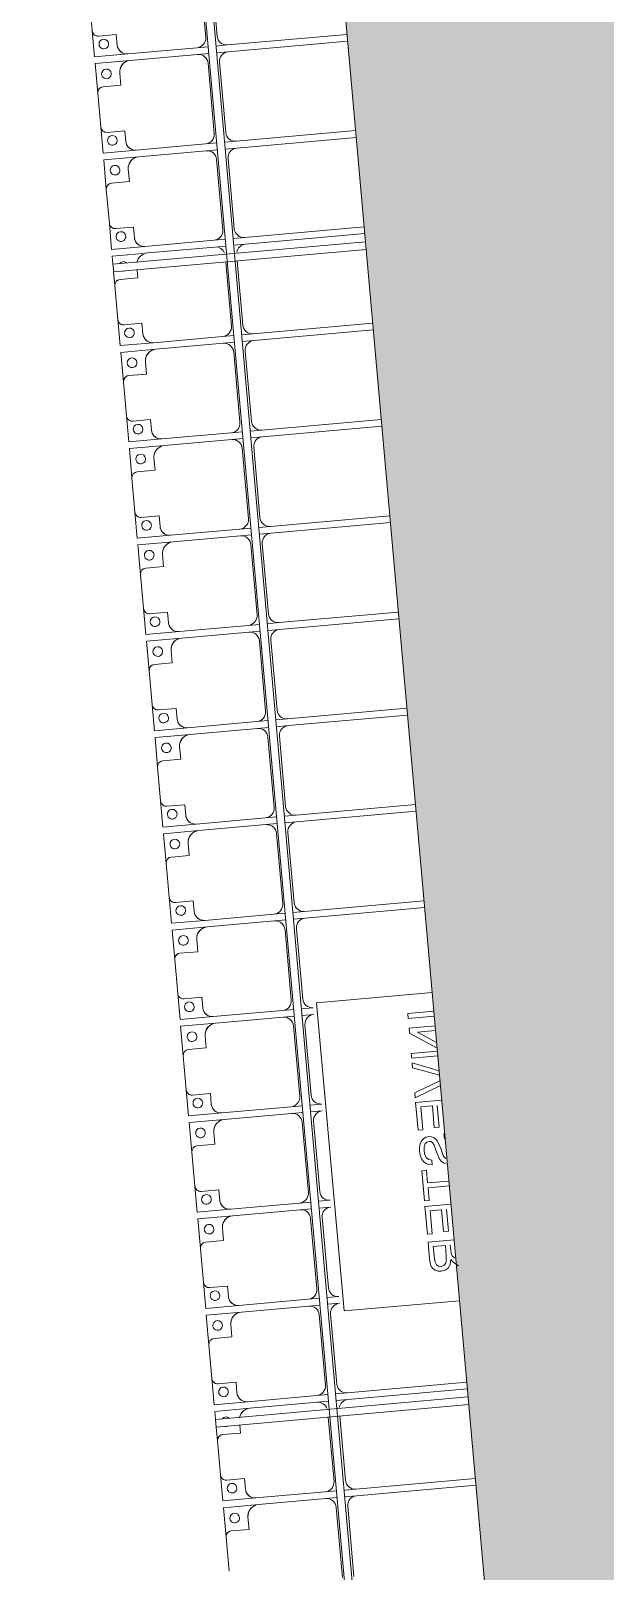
# Model space of a CAD drawing. Header units: millimetres. Extents: x -861324 to 439029, y -308065 to 694685.
# Drawn here: x -88804 to -85830, y 86362 to 94330 of the extents above; entities that cross this region are included whole.
import ezdxf

# ---------------------------------------------------------------- set-up
doc = ezdxf.new("R2010")
doc.units = ezdxf.units.MM
for name, color, linetype, lineweight in [('A-DETL-GENF', 92, 'Continuous', 9), ('A-DETL-THIN', 151, 'Continuous', 9), ('A-GENM', 13, 'Continuous', 9), ('S-BEAM', 12, 'Continuous', 9)]:
    doc.layers.add(name, color=color, linetype=linetype, lineweight=lineweight)

# ---------------------------------------------------------------- blocks, each defined once
blk = doc.blocks.new('Dải phao đi lại kèm đỡ invester - DẢI PHAO ĐI LẠI-19658-BỐ TRÍ BÈ PIN HỒ BẢN MÒNG')
at = {"layer": 'A-GENM', "color": 7}
for p, q in [((69223.4, -620.3), (69223.4, 0)), ((69723.4, -620.3), (69723.4, 0)), ((69758.4, 0), (69758.4, -620.3)), ((70723.4, -620.3), (70723.4, 0)), ((70758.4, 0), (70758.4, -620.3)), ((71723.4, -620.3), (71723.4, 0)), ((71758.4, 0), (71758.4, -620.3)), ((72258.4, 0), (72258.4, -620.3)), ((72723.4, -620.3), (72723.4, 0)), ((72758.4, 0), (72758.4, -620.3)), ((73223.4, -620.3), (73223.4, 0)), ((73258.4, 0), (73258.4, -620.3)), ((73723.4, -620.3), (73723.4, 0)), ((76223.4, -620.3), (76223.4, 0)), ((76258.4, 0), (76258.4, -620.3)), ((76758.4, 0), (76758.4, -620.3)), ((69258.4, 0), (69258.4, -620.3)), ((70223.4, -620.3), (70223.4, 0)), ((70258.4, 0), (70258.4, -620.3)), ((71223.4, -620.3), (71223.4, 0)), ((71258.4, 0), (71258.4, -620.3)), ((72223.4, -620.3), (72223.4, 0)), ((73758.4, 0), (73758.4, -620.3)), ((76723.4, -620.3), (76723.4, 0)), ((69223.4, -620.3), (69223.4, -681.1)), ((69258.4, -681.1), (69258.4, -620.3)), ((69723.4, -620.3), (69723.4, -681.1)), ((69758.4, -681.1), (69758.4, -620.3)), ((70223.4, -620.3), (70223.4, -681.1)), ((70258.4, -681.1), (70258.4, -620.3)), ((70723.4, -620.3), (70723.4, -681.1)), ((70758.4, -681.1), (70758.4, -620.3)), ((71223.4, -620.3), (71223.4, -681.1)), ((71258.4, -681.1), (71258.4, -620.3)), ((71723.4, -620.3), (71723.4, -681.1)), ((71758.4, -681.1), (71758.4, -620.3)), ((72223.4, -620.3), (72223.4, -681.1)), ((72258.4, -681.1), (72258.4, -620.3)), ((72723.4, -620.3), (72723.4, -681.1)), ((72758.4, -681.1), (72758.4, -620.3)), ((73223.4, -620.3), (73223.4, -681.1)), ((73258.4, -681.1), (73258.4, -620.3)), ((73723.4, -620.3), (73723.4, -681.1)), ((73758.4, -681.1), (73758.4, -620.3)), ((74223.4, -620.3), (74223.4, -681.1)), ((74258.4, -681.1), (74258.4, -620.3)), ((74723.4, -620.3), (74723.4, -681.1)), ((74758.4, -681.1), (74758.4, -620.3)), ((75223.4, -620.3), (75223.4, -681.1)), ((75258.4, -681.1), (75258.4, -620.3)), ((75723.4, -620.3), (75723.4, -681.1)), ((75758.4, -681.1), (75758.4, -620.3)), ((76223.4, -620.3), (76223.4, -681.1)), ((76258.4, -681.1), (76258.4, -620.3)), ((76723.4, -620.3), (76723.4, -681.1)), ((76758.4, -681.1), (76758.4, -620.3)), ((68808.4, -670.3), (69173.4, -670.3)), ((69308.4, -670.3), (69673.4, -670.3)), ((69808.4, -670.3), (70173.4, -670.3)), ((70340, -670.3), (70673.4, -670.3)), ((70808.4, -670.3), (71173.4, -670.3)), ((71308.4, -670.3), (71673.4, -670.3)), ((71808.4, -670.3), (72173.4, -670.3)), ((72308.4, -670.3), (72673.4, -670.3)), ((72808.4, -670.3), (73173.4, -670.3)), ((73308.4, -670.3), (73673.4, -670.3)), ((73808.4, -670.3), (74173.4, -670.3)), ((74308.4, -670.3), (74673.4, -670.3)), ((74808.4, -670.3), (75173.4, -670.3)), ((75308.4, -670.3), (75673.4, -670.3)), ((75808.4, -670.3), (76173.4, -670.3)), ((76340, -670.3), (76673.4, -670.3)), ((76808.4, -670.3), (77173.4, -670.3)), ((69173.4, -729.7), (68808.4, -729.7)), ((69223.4, -721.1), (69223.4, -779.7)), ((69223.4, -1139.7), (69223.4, -779.7)), ((69258.4, -779.7), (69258.4, -721.1)), ((69258.4, -779.7), (69258.4, -1129.7)), ((69673.4, -729.7), (69308.4, -729.7)), ((69723.4, -721.1), (69723.4, -779.7)), ((69723.4, -1139.7), (69723.4, -779.7)), ((69758.4, -779.7), (69758.4, -721.1)), ((69758.4, -779.7), (69758.4, -1129.7)), ((70173.4, -729.7), (69808.4, -729.7)), ((70223.4, -721.1), (70223.4, -779.7)), ((70223.4, -1139.7), (70223.4, -779.7)), ((70258.4, -779.7), (70258.4, -721.1)), ((70258.4, -779.7), (70258.4, -1129.7)), ((70673.4, -729.7), (70340, -729.7)), ((70723.4, -721.1), (70723.4, -779.7)), ((70723.4, -1139.7), (70723.4, -779.7)), ((70758.4, -779.7), (70758.4, -721.1)), ((70758.4, -779.7), (70758.4, -1129.7)), ((71173.4, -729.7), (70808.4, -729.7)), ((71223.4, -721.1), (71223.4, -779.7)), ((71223.4, -1139.7), (71223.4, -779.7)), ((71258.4, -779.7), (71258.4, -721.1)), ((71258.4, -779.7), (71258.4, -1129.7)), ((71673.4, -729.7), (71308.4, -729.7)), ((71723.4, -721.1), (71723.4, -779.7)), ((71723.4, -1139.7), (71723.4, -779.7)), ((71758.4, -779.7), (71758.4, -721.1)), ((71758.4, -779.7), (71758.4, -1129.7)), ((72173.4, -729.7), (71808.4, -729.7)), ((72223.4, -721.1), (72223.4, -779.7)), ((72223.4, -1139.7), (72223.4, -779.7)), ((72258.4, -779.7), (72258.4, -721.1)), ((72258.4, -779.7), (72258.4, -1129.7)), ((72673.4, -729.7), (72308.4, -729.7)), ((72723.4, -721.1), (72723.4, -779.7)), ((72723.4, -1139.7), (72723.4, -779.7)), ((72758.4, -779.7), (72758.4, -721.1)), ((72758.4, -779.7), (72758.4, -1129.7)), ((73173.4, -729.7), (72808.4, -729.7)), ((73223.4, -721.1), (73223.4, -779.7)), ((73223.4, -1139.7), (73223.4, -779.7)), ((73258.4, -779.7), (73258.4, -721.1)), ((73258.4, -779.7), (73258.4, -1129.7)), ((73673.4, -729.7), (73308.4, -729.7)), ((73723.4, -721.1), (73723.4, -779.7)), ((73723.4, -1139.7), (73723.4, -779.7)), ((73758.4, -779.7), (73758.4, -721.1)), ((73758.4, -779.7), (73758.4, -1129.7)), ((74173.4, -729.7), (73808.4, -729.7)), ((74223.4, -721.1), (74223.4, -779.7)), ((74223.4, -1139.7), (74223.4, -779.7)), ((74258.4, -779.7), (74258.4, -721.1)), ((74258.4, -779.7), (74258.4, -1129.7)), ((74673.4, -729.7), (74308.4, -729.7)), ((74723.4, -721.1), (74723.4, -779.7)), ((74723.4, -1139.7), (74723.4, -779.7)), ((74758.4, -779.7), (74758.4, -721.1)), ((74758.4, -779.7), (74758.4, -1129.7)), ((75173.4, -729.7), (74808.4, -729.7)), ((75223.4, -721.1), (75223.4, -779.7)), ((75223.4, -1139.7), (75223.4, -779.7)), ((75258.4, -779.7), (75258.4, -721.1)), ((75258.4, -779.7), (75258.4, -1129.7)), ((75673.4, -729.7), (75308.4, -729.7)), ((75723.4, -721.1), (75723.4, -779.7)), ((75723.4, -1139.7), (75723.4, -779.7)), ((75758.4, -779.7), (75758.4, -721.1)), ((75758.4, -779.7), (75758.4, -1129.7)), ((76173.4, -729.7), (75808.4, -729.7)), ((76223.4, -721.1), (76223.4, -779.7)), ((76223.4, -1139.7), (76223.4, -779.7)), ((76258.4, -779.7), (76258.4, -721.1)), ((76258.4, -779.7), (76258.4, -1129.7)), ((76673.4, -729.7), (76340, -729.7)), ((76723.4, -721.1), (76723.4, -779.7)), ((76723.4, -1139.7), (76723.4, -779.7)), ((76758.4, -779.7), (76758.4, -721.1)), ((76758.4, -779.7), (76758.4, -1129.7)), ((77173.4, -729.7), (76808.4, -729.7)), ((69118.2, -1282.2), (69118.2, -1189.7)), ((69118.2, -1189.7), (69173.4, -1189.7)), ((69318.4, -1189.7), (69381.8, -1189.7)), ((69381.8, -1189.7), (69381.8, -1282.2)), ((69618.2, -1282.2), (69618.2, -1189.7)), ((69618.2, -1189.7), (69673.4, -1189.7)), ((69818.4, -1189.7), (69881.8, -1189.7)), ((69881.8, -1189.7), (69881.8, -1282.2)), ((70118.2, -1282.2), (70118.2, -1189.7)), ((70118.2, -1189.7), (70173.4, -1189.7)), ((70340, -1189.7), (70381.8, -1189.7)), ((70381.8, -1189.7), (70381.8, -1282.2)), ((70618.2, -1282.2), (70618.2, -1189.7)), ((70618.2, -1189.7), (70673.4, -1189.7)), ((70818.4, -1189.7), (70881.8, -1189.7)), ((70881.8, -1189.7), (70881.8, -1282.2)), ((71118.2, -1282.2), (71118.2, -1189.7)), ((71118.2, -1189.7), (71173.4, -1189.7)), ((71318.4, -1189.7), (71381.8, -1189.7)), ((71381.8, -1189.7), (71381.8, -1282.2)), ((71618.2, -1282.2), (71618.2, -1189.7)), ((71618.2, -1189.7), (71673.4, -1189.7)), ((71818.4, -1189.7), (71881.8, -1189.7)), ((71881.8, -1189.7), (71881.8, -1282.2)), ((72118.2, -1282.2), (72118.2, -1189.7)), ((72118.2, -1189.7), (72173.4, -1189.7)), ((72318.4, -1189.7), (72381.8, -1189.7)), ((72381.8, -1189.7), (72381.8, -1282.2)), ((72618.2, -1282.2), (72618.2, -1189.7)), ((72618.2, -1189.7), (72673.4, -1189.7)), ((72818.4, -1189.7), (72881.8, -1189.7)), ((72881.8, -1189.7), (72881.8, -1282.2)), ((73118.2, -1282.2), (73118.2, -1189.7)), ((73118.2, -1189.7), (73173.4, -1189.7)), ((73318.4, -1189.7), (73381.8, -1189.7)), ((73381.8, -1189.7), (73381.8, -1282.2)), ((73618.2, -1282.2), (73618.2, -1189.7)), ((73618.2, -1189.7), (73673.4, -1189.7)), ((73818.4, -1189.7), (73881.8, -1189.7)), ((73881.8, -1189.7), (73881.8, -1282.2)), ((74118.2, -1282.2), (74118.2, -1189.7)), ((74118.2, -1189.7), (74173.4, -1189.7)), ((74318.4, -1189.7), (74381.8, -1189.7)), ((74381.8, -1189.7), (74381.8, -1282.2)), ((74618.2, -1282.2), (74618.2, -1189.7)), ((74618.2, -1189.7), (74673.4, -1189.7)), ((74818.4, -1189.7), (74881.8, -1189.7)), ((74881.8, -1189.7), (74881.8, -1282.2)), ((75118.2, -1282.2), (75118.2, -1189.7)), ((75118.2, -1189.7), (75173.4, -1189.7)), ((75318.4, -1189.7), (75381.8, -1189.7)), ((75381.8, -1189.7), (75381.8, -1282.2)), ((75618.2, -1282.2), (75618.2, -1189.7)), ((75618.2, -1189.7), (75673.4, -1189.7)), ((75818.4, -1189.7), (75881.8, -1189.7)), ((75881.8, -1189.7), (75881.8, -1282.2)), ((76118.2, -1282.2), (76118.2, -1189.7)), ((76118.2, -1189.7), (76173.4, -1189.7)), ((76340, -1189.7), (76381.8, -1189.7)), ((76381.8, -1189.7), (76381.8, -1282.2)), ((76618.2, -1282.2), (76618.2, -1189.7)), ((76618.2, -1189.7), (76673.4, -1189.7)), ((76818.4, -1189.7), (76881.8, -1189.7)), ((76881.8, -1189.7), (76881.8, -1282.2)), ((68911.8, -1312.2), (69088.2, -1312.2)), ((69411.8, -1312.2), (69588.2, -1312.2)), ((69911.8, -1312.2), (70088.2, -1312.2)), ((70411.8, -1312.2), (70588.2, -1312.2)), ((70911.8, -1312.2), (71088.2, -1312.2)), ((71411.8, -1312.2), (71588.2, -1312.2)), ((71911.8, -1312.2), (72088.2, -1312.2)), ((72411.8, -1312.2), (72588.2, -1312.2)), ((72911.8, -1312.2), (73088.2, -1312.2)), ((73411.8, -1312.2), (73588.2, -1312.2)), ((73911.8, -1312.2), (74088.2, -1312.2)), ((74411.8, -1312.2), (74588.2, -1312.2)), ((74911.8, -1312.2), (75088.2, -1312.2)), ((75411.8, -1312.2), (75588.2, -1312.2)), ((75911.8, -1312.2), (76088.2, -1312.2)), ((76411.8, -1312.2), (76588.2, -1312.2)), ((76911.8, -1312.2), (77088.2, -1312.2))]:
    blk.add_line(p, q, dxfattribs=at)
at = {"layer": 'A-GENM', "color": 9}
for p, q in [((69223.4, -620.3), (69223.4, -681.1)), ((69258.4, -681.1), (69258.4, -620.3)), ((69723.4, -620.3), (69723.4, -681.1)), ((69758.4, -681.1), (69758.4, -620.3)), ((70223.4, -620.3), (70223.4, -681.1)), ((70258.4, -681.1), (70258.4, -620.3)), ((70723.4, -620.3), (70723.4, -681.1)), ((70758.4, -681.1), (70758.4, -620.3)), ((71223.4, -620.3), (71223.4, -681.1)), ((71258.4, -681.1), (71258.4, -620.3)), ((71723.4, -620.3), (71723.4, -681.1)), ((71758.4, -681.1), (71758.4, -620.3)), ((72223.4, -620.3), (72223.4, -681.1)), ((72258.4, -681.1), (72258.4, -620.3)), ((72723.4, -620.3), (72723.4, -681.1)), ((72758.4, -681.1), (72758.4, -620.3)), ((73223.4, -620.3), (73223.4, -681.1)), ((73258.4, -681.1), (73258.4, -620.3)), ((73723.4, -620.3), (73723.4, -681.1)), ((73758.4, -681.1), (73758.4, -620.3)), ((74223.4, -620.3), (74223.4, -681.1)), ((74258.4, -681.1), (74258.4, -620.3)), ((74723.4, -620.3), (74723.4, -681.1)), ((74758.4, -681.1), (74758.4, -620.3)), ((75223.4, -620.3), (75223.4, -681.1)), ((75258.4, -681.1), (75258.4, -620.3)), ((75723.4, -620.3), (75723.4, -681.1)), ((75758.4, -681.1), (75758.4, -620.3)), ((76223.4, -620.3), (76223.4, -681.1)), ((76258.4, -681.1), (76258.4, -620.3)), ((76723.4, -620.3), (76723.4, -681.1)), ((76758.4, -681.1), (76758.4, -620.3)), ((69223.4, -721.1), (69223.4, -779.7)), ((69258.4, -779.7), (69258.4, -721.1)), ((69723.4, -721.1), (69723.4, -779.7)), ((69758.4, -779.7), (69758.4, -721.1)), ((70223.4, -721.1), (70223.4, -779.7)), ((70258.4, -779.7), (70258.4, -721.1)), ((70723.4, -721.1), (70723.4, -779.7)), ((70758.4, -779.7), (70758.4, -721.1)), ((71223.4, -721.1), (71223.4, -779.7)), ((71258.4, -779.7), (71258.4, -721.1)), ((71723.4, -721.1), (71723.4, -779.7)), ((71758.4, -779.7), (71758.4, -721.1)), ((72223.4, -721.1), (72223.4, -779.7)), ((72258.4, -779.7), (72258.4, -721.1)), ((72723.4, -721.1), (72723.4, -779.7)), ((72758.4, -779.7), (72758.4, -721.1)), ((73223.4, -721.1), (73223.4, -779.7)), ((73258.4, -779.7), (73258.4, -721.1)), ((73723.4, -721.1), (73723.4, -779.7)), ((73758.4, -779.7), (73758.4, -721.1)), ((74223.4, -721.1), (74223.4, -779.7)), ((74258.4, -779.7), (74258.4, -721.1)), ((74723.4, -721.1), (74723.4, -779.7)), ((74758.4, -779.7), (74758.4, -721.1)), ((75223.4, -721.1), (75223.4, -779.7)), ((75258.4, -779.7), (75258.4, -721.1)), ((75723.4, -721.1), (75723.4, -779.7)), ((75758.4, -779.7), (75758.4, -721.1)), ((76223.4, -721.1), (76223.4, -779.7)), ((76258.4, -779.7), (76258.4, -721.1)), ((76723.4, -721.1), (76723.4, -779.7)), ((76758.4, -779.7), (76758.4, -721.1)), ((69173.4, -1189.7), (69118.2, -1189.7)), ((69118.2, -1189.7), (69118.2, -1282.2)), ((69118.2, -1282.2), (69118.2, -1189.7)), ((69118.2, -1189.7), (69118.2, -1282.2)), ((69118.2, -1189.7), (69173.4, -1189.7)), ((69173.4, -1189.7), (69118.2, -1189.7)), ((69223.4, -1139.7), (69223.4, -1312.2)), ((69223.4, -1312.2), (69223.4, -1139.7)), ((69258.4, -1312.2), (69258.4, -1129.7)), ((69258.4, -1129.7), (69258.4, -1312.2)), ((69381.8, -1189.7), (69318.4, -1189.7)), ((69318.4, -1189.7), (69381.8, -1189.7)), ((69381.8, -1189.7), (69318.4, -1189.7)), ((69381.8, -1282.2), (69381.8, -1189.7)), ((69381.8, -1189.7), (69381.8, -1282.2)), ((69381.8, -1282.2), (69381.8, -1189.7)), ((69673.4, -1189.7), (69618.2, -1189.7)), ((69618.2, -1189.7), (69618.2, -1282.2)), ((69618.2, -1282.2), (69618.2, -1189.7)), ((69618.2, -1189.7), (69618.2, -1282.2)), ((69618.2, -1189.7), (69673.4, -1189.7)), ((69673.4, -1189.7), (69618.2, -1189.7)), ((69723.4, -1139.7), (69723.4, -1312.2)), ((69723.4, -1312.2), (69723.4, -1139.7)), ((69758.4, -1312.2), (69758.4, -1129.7)), ((69758.4, -1129.7), (69758.4, -1312.2)), ((69881.8, -1189.7), (69818.4, -1189.7)), ((69818.4, -1189.7), (69881.8, -1189.7)), ((69881.8, -1189.7), (69818.4, -1189.7)), ((69881.8, -1282.2), (69881.8, -1189.7)), ((69881.8, -1189.7), (69881.8, -1282.2)), ((69881.8, -1282.2), (69881.8, -1189.7)), ((70173.4, -1189.7), (70118.2, -1189.7)), ((70118.2, -1189.7), (70118.2, -1282.2)), ((70118.2, -1282.2), (70118.2, -1189.7)), ((70118.2, -1189.7), (70118.2, -1282.2)), ((70118.2, -1189.7), (70173.4, -1189.7)), ((70173.4, -1189.7), (70118.2, -1189.7)), ((70223.4, -1139.7), (70223.4, -1312.2)), ((70223.4, -1312.2), (70223.4, -1139.7)), ((70258.4, -1312.2), (70258.4, -1153)), ((70258.4, -1153), (70258.4, -1312.2)), ((70381.8, -1189.7), (70340, -1189.7)), ((70340, -1189.7), (70381.8, -1189.7)), ((70381.8, -1189.7), (70340, -1189.7)), ((70381.8, -1282.2), (70381.8, -1189.7)), ((70381.8, -1189.7), (70381.8, -1282.2)), ((70381.8, -1282.2), (70381.8, -1189.7)), ((70673.4, -1189.7), (70618.2, -1189.7)), ((70618.2, -1189.7), (70618.2, -1282.2)), ((70618.2, -1282.2), (70618.2, -1189.7)), ((70618.2, -1189.7), (70618.2, -1282.2)), ((70618.2, -1189.7), (70673.4, -1189.7)), ((70673.4, -1189.7), (70618.2, -1189.7)), ((70723.4, -1139.7), (70723.4, -1312.2)), ((70723.4, -1312.2), (70723.4, -1139.7)), ((70758.4, -1312.2), (70758.4, -1129.7)), ((70758.4, -1129.7), (70758.4, -1312.2)), ((70881.8, -1189.7), (70818.4, -1189.7)), ((70818.4, -1189.7), (70881.8, -1189.7)), ((70881.8, -1189.7), (70818.4, -1189.7)), ((71173.4, -1189.7), (71118.2, -1189.7)), ((71118.2, -1189.7), (71118.2, -1282.2)), ((71118.2, -1282.2), (71118.2, -1189.7)), ((71118.2, -1189.7), (71118.2, -1282.2)), ((71118.2, -1189.7), (71173.4, -1189.7)), ((71173.4, -1189.7), (71118.2, -1189.7)), ((71223.4, -1139.7), (71223.4, -1312.2)), ((71223.4, -1312.2), (71223.4, -1139.7)), ((71258.4, -1312.2), (71258.4, -1129.7)), ((71258.4, -1129.7), (71258.4, -1312.2)), ((71381.8, -1189.7), (71318.4, -1189.7)), ((71318.4, -1189.7), (71381.8, -1189.7)), ((71381.8, -1189.7), (71318.4, -1189.7)), ((71381.8, -1282.2), (71381.8, -1189.7)), ((71381.8, -1189.7), (71381.8, -1282.2)), ((71381.8, -1282.2), (71381.8, -1189.7)), ((71673.4, -1189.7), (71618.2, -1189.7)), ((71618.2, -1189.7), (71618.2, -1282.2)), ((71618.2, -1282.2), (71618.2, -1189.7)), ((71618.2, -1189.7), (71618.2, -1282.2)), ((71618.2, -1189.7), (71673.4, -1189.7)), ((71673.4, -1189.7), (71618.2, -1189.7)), ((71723.4, -1139.7), (71723.4, -1312.2)), ((71723.4, -1312.2), (71723.4, -1139.7)), ((71758.4, -1312.2), (71758.4, -1129.7)), ((71758.4, -1129.7), (71758.4, -1312.2)), ((71881.8, -1189.7), (71818.4, -1189.7)), ((71818.4, -1189.7), (71881.8, -1189.7)), ((71881.8, -1189.7), (71818.4, -1189.7)), ((71881.8, -1282.2), (71881.8, -1189.7)), ((71881.8, -1189.7), (71881.8, -1282.2)), ((71881.8, -1282.2), (71881.8, -1189.7)), ((72173.4, -1189.7), (72118.2, -1189.7)), ((72118.2, -1189.7), (72118.2, -1282.2)), ((72118.2, -1282.2), (72118.2, -1189.7)), ((72118.2, -1189.7), (72118.2, -1282.2)), ((72118.2, -1189.7), (72173.4, -1189.7)), ((72173.4, -1189.7), (72118.2, -1189.7)), ((72223.4, -1139.7), (72223.4, -1312.2)), ((72223.4, -1312.2), (72223.4, -1139.7)), ((72258.4, -1312.2), (72258.4, -1129.7)), ((72258.4, -1129.7), (72258.4, -1312.2)), ((72381.8, -1189.7), (72318.4, -1189.7)), ((72318.4, -1189.7), (72381.8, -1189.7)), ((72381.8, -1189.7), (72318.4, -1189.7)), ((72381.8, -1282.2), (72381.8, -1189.7)), ((72381.8, -1189.7), (72381.8, -1282.2)), ((72381.8, -1282.2), (72381.8, -1189.7)), ((72673.4, -1189.7), (72618.2, -1189.7)), ((72618.2, -1189.7), (72618.2, -1282.2)), ((72618.2, -1282.2), (72618.2, -1189.7)), ((72618.2, -1189.7), (72618.2, -1282.2)), ((72618.2, -1189.7), (72673.4, -1189.7)), ((72673.4, -1189.7), (72618.2, -1189.7)), ((72723.4, -1139.7), (72723.4, -1312.2)), ((72723.4, -1312.2), (72723.4, -1139.7)), ((72758.4, -1312.2), (72758.4, -1129.7)), ((72758.4, -1129.7), (72758.4, -1312.2)), ((72881.8, -1189.7), (72818.4, -1189.7)), ((72818.4, -1189.7), (72881.8, -1189.7)), ((72881.8, -1189.7), (72818.4, -1189.7)), ((72881.8, -1282.2), (72881.8, -1189.7)), ((72881.8, -1189.7), (72881.8, -1282.2)), ((72881.8, -1282.2), (72881.8, -1189.7)), ((73173.4, -1189.7), (73118.2, -1189.7)), ((73118.2, -1189.7), (73118.2, -1282.2)), ((73118.2, -1282.2), (73118.2, -1189.7)), ((73118.2, -1189.7), (73118.2, -1282.2)), ((73118.2, -1189.7), (73173.4, -1189.7)), ((73173.4, -1189.7), (73118.2, -1189.7)), ((73223.4, -1139.7), (73223.4, -1312.2)), ((73223.4, -1312.2), (73223.4, -1139.7)), ((73258.4, -1312.2), (73258.4, -1129.7)), ((73258.4, -1129.7), (73258.4, -1312.2)), ((73381.8, -1189.7), (73318.4, -1189.7)), ((73318.4, -1189.7), (73381.8, -1189.7)), ((73381.8, -1189.7), (73318.4, -1189.7)), ((73381.8, -1282.2), (73381.8, -1189.7)), ((73381.8, -1189.7), (73381.8, -1282.2)), ((73381.8, -1282.2), (73381.8, -1189.7)), ((73673.4, -1189.7), (73618.2, -1189.7)), ((73618.2, -1189.7), (73618.2, -1282.2)), ((73618.2, -1282.2), (73618.2, -1189.7)), ((73618.2, -1189.7), (73618.2, -1282.2)), ((73618.2, -1189.7), (73673.4, -1189.7)), ((73673.4, -1189.7), (73618.2, -1189.7)), ((73723.4, -1139.7), (73723.4, -1312.2)), ((73723.4, -1312.2), (73723.4, -1139.7)), ((73758.4, -1312.2), (73758.4, -1129.7)), ((73758.4, -1129.7), (73758.4, -1312.2)), ((73881.8, -1189.7), (73818.4, -1189.7)), ((73818.4, -1189.7), (73881.8, -1189.7)), ((73881.8, -1189.7), (73818.4, -1189.7)), ((73881.8, -1282.2), (73881.8, -1189.7)), ((73881.8, -1189.7), (73881.8, -1282.2)), ((73881.8, -1282.2), (73881.8, -1189.7)), ((74173.4, -1189.7), (74118.2, -1189.7)), ((74118.2, -1189.7), (74118.2, -1282.2)), ((74118.2, -1282.2), (74118.2, -1189.7)), ((74118.2, -1189.7), (74118.2, -1282.2)), ((74118.2, -1189.7), (74173.4, -1189.7)), ((74173.4, -1189.7), (74118.2, -1189.7)), ((74223.4, -1139.7), (74223.4, -1312.2)), ((74223.4, -1312.2), (74223.4, -1139.7)), ((74258.4, -1312.2), (74258.4, -1129.7)), ((74258.4, -1129.7), (74258.4, -1312.2)), ((74381.8, -1189.7), (74318.4, -1189.7)), ((74318.4, -1189.7), (74381.8, -1189.7)), ((74381.8, -1189.7), (74318.4, -1189.7)), ((74381.8, -1282.2), (74381.8, -1189.7)), ((74381.8, -1189.7), (74381.8, -1282.2)), ((74381.8, -1282.2), (74381.8, -1189.7)), ((74673.4, -1189.7), (74618.2, -1189.7)), ((74618.2, -1189.7), (74618.2, -1282.2)), ((74618.2, -1282.2), (74618.2, -1189.7)), ((74618.2, -1189.7), (74618.2, -1282.2)), ((74618.2, -1189.7), (74673.4, -1189.7)), ((74673.4, -1189.7), (74618.2, -1189.7)), ((74723.4, -1139.7), (74723.4, -1312.2)), ((74723.4, -1312.2), (74723.4, -1139.7)), ((74758.4, -1312.2), (74758.4, -1129.7)), ((74758.4, -1129.7), (74758.4, -1312.2)), ((74881.8, -1189.7), (74818.4, -1189.7)), ((74818.4, -1189.7), (74881.8, -1189.7)), ((74881.8, -1189.7), (74818.4, -1189.7)), ((74881.8, -1282.2), (74881.8, -1189.7)), ((74881.8, -1189.7), (74881.8, -1282.2)), ((74881.8, -1282.2), (74881.8, -1189.7)), ((75173.4, -1189.7), (75118.2, -1189.7)), ((75118.2, -1189.7), (75118.2, -1282.2)), ((75118.2, -1282.2), (75118.2, -1189.7)), ((75118.2, -1189.7), (75118.2, -1282.2)), ((75118.2, -1189.7), (75173.4, -1189.7)), ((75173.4, -1189.7), (75118.2, -1189.7)), ((75223.4, -1139.7), (75223.4, -1312.2)), ((75223.4, -1312.2), (75223.4, -1139.7)), ((75258.4, -1312.2), (75258.4, -1129.7)), ((75258.4, -1129.7), (75258.4, -1312.2)), ((75381.8, -1189.7), (75318.4, -1189.7)), ((75318.4, -1189.7), (75381.8, -1189.7)), ((75381.8, -1189.7), (75318.4, -1189.7)), ((75381.8, -1282.2), (75381.8, -1189.7)), ((75381.8, -1189.7), (75381.8, -1282.2)), ((75381.8, -1282.2), (75381.8, -1189.7)), ((75673.4, -1189.7), (75618.2, -1189.7)), ((75618.2, -1189.7), (75618.2, -1282.2)), ((75618.2, -1282.2), (75618.2, -1189.7)), ((75618.2, -1189.7), (75618.2, -1282.2)), ((75618.2, -1189.7), (75673.4, -1189.7)), ((75673.4, -1189.7), (75618.2, -1189.7)), ((75723.4, -1139.7), (75723.4, -1312.2)), ((75723.4, -1312.2), (75723.4, -1139.7)), ((75758.4, -1312.2), (75758.4, -1129.7)), ((75758.4, -1129.7), (75758.4, -1312.2)), ((75881.8, -1189.7), (75818.4, -1189.7)), ((75818.4, -1189.7), (75881.8, -1189.7)), ((75881.8, -1189.7), (75818.4, -1189.7)), ((75881.8, -1282.2), (75881.8, -1189.7)), ((75881.8, -1189.7), (75881.8, -1282.2)), ((75881.8, -1282.2), (75881.8, -1189.7)), ((76173.4, -1189.7), (76118.2, -1189.7)), ((76118.2, -1189.7), (76118.2, -1282.2)), ((76118.2, -1282.2), (76118.2, -1189.7)), ((76118.2, -1189.7), (76118.2, -1282.2)), ((76118.2, -1189.7), (76173.4, -1189.7)), ((76173.4, -1189.7), (76118.2, -1189.7)), ((76223.4, -1139.7), (76223.4, -1312.2)), ((76223.4, -1312.2), (76223.4, -1139.7)), ((76258.4, -1312.2), (76258.4, -1129.7)), ((76258.4, -1129.7), (76258.4, -1312.2)), ((76381.8, -1189.7), (76340, -1189.7)), ((76340, -1189.7), (76381.8, -1189.7)), ((76381.8, -1189.7), (76340, -1189.7)), ((76381.8, -1282.2), (76381.8, -1189.7)), ((76381.8, -1189.7), (76381.8, -1282.2)), ((76381.8, -1282.2), (76381.8, -1189.7)), ((76673.4, -1189.7), (76618.2, -1189.7)), ((76618.2, -1189.7), (76618.2, -1282.2)), ((76618.2, -1282.2), (76618.2, -1189.7)), ((76618.2, -1189.7), (76618.2, -1282.2)), ((76618.2, -1189.7), (76673.4, -1189.7)), ((76673.4, -1189.7), (76618.2, -1189.7)), ((76723.4, -1139.7), (76723.4, -1312.2)), ((76723.4, -1312.2), (76723.4, -1139.7)), ((76758.4, -1312.2), (76758.4, -1129.7)), ((76758.4, -1129.7), (76758.4, -1312.2)), ((76881.8, -1189.7), (76818.4, -1189.7)), ((76818.4, -1189.7), (76881.8, -1189.7)), ((76881.8, -1189.7), (76818.4, -1189.7)), ((76881.8, -1282.2), (76881.8, -1189.7)), ((76881.8, -1189.7), (76881.8, -1282.2)), ((76881.8, -1282.2), (76881.8, -1189.7)), ((70881.8, -1282.2), (70881.8, -1208.4)), ((70881.8, -1208.4), (70881.8, -1282.2)), ((70881.8, -1282.2), (70881.8, -1208.4)), ((69223.4, -1312.2), (69088.2, -1312.2)), ((69088.2, -1312.2), (69223.4, -1312.2)), ((69411.8, -1312.2), (69258.4, -1312.2)), ((69258.4, -1312.2), (69411.8, -1312.2)), ((69723.4, -1312.2), (69588.2, -1312.2)), ((69588.2, -1312.2), (69723.4, -1312.2)), ((69911.8, -1312.2), (69758.4, -1312.2)), ((69758.4, -1312.2), (69911.8, -1312.2)), ((70223.4, -1312.2), (70088.2, -1312.2)), ((70088.2, -1312.2), (70223.4, -1312.2)), ((70300, -1312.2), (70258.4, -1312.2)), ((70258.4, -1312.2), (70300, -1312.2)), ((70411.8, -1312.2), (70340, -1312.2)), ((70340, -1312.2), (70411.8, -1312.2)), ((70723.4, -1312.2), (70588.2, -1312.2)), ((70588.2, -1312.2), (70723.4, -1312.2)), ((70911.8, -1312.2), (70758.4, -1312.2)), ((70758.4, -1312.2), (70911.8, -1312.2)), ((71223.4, -1312.2), (71088.2, -1312.2)), ((71088.2, -1312.2), (71223.4, -1312.2)), ((71411.8, -1312.2), (71258.4, -1312.2)), ((71258.4, -1312.2), (71411.8, -1312.2)), ((71723.4, -1312.2), (71588.2, -1312.2)), ((71588.2, -1312.2), (71723.4, -1312.2)), ((71911.8, -1312.2), (71758.4, -1312.2)), ((71758.4, -1312.2), (71911.8, -1312.2)), ((72223.4, -1312.2), (72088.2, -1312.2)), ((72088.2, -1312.2), (72223.4, -1312.2)), ((72411.8, -1312.2), (72258.4, -1312.2)), ((72258.4, -1312.2), (72411.8, -1312.2)), ((72723.4, -1312.2), (72588.2, -1312.2)), ((72588.2, -1312.2), (72723.4, -1312.2)), ((72911.8, -1312.2), (72758.4, -1312.2)), ((72758.4, -1312.2), (72911.8, -1312.2)), ((73223.4, -1312.2), (73088.2, -1312.2)), ((73088.2, -1312.2), (73223.4, -1312.2)), ((73411.8, -1312.2), (73258.4, -1312.2)), ((73258.4, -1312.2), (73411.8, -1312.2)), ((73723.4, -1312.2), (73588.2, -1312.2)), ((73588.2, -1312.2), (73723.4, -1312.2)), ((73911.8, -1312.2), (73758.4, -1312.2)), ((73758.4, -1312.2), (73911.8, -1312.2)), ((74223.4, -1312.2), (74088.2, -1312.2)), ((74088.2, -1312.2), (74223.4, -1312.2)), ((74411.8, -1312.2), (74258.4, -1312.2)), ((74258.4, -1312.2), (74411.8, -1312.2)), ((74723.4, -1312.2), (74588.2, -1312.2)), ((74588.2, -1312.2), (74723.4, -1312.2)), ((74911.8, -1312.2), (74758.4, -1312.2)), ((74758.4, -1312.2), (74911.8, -1312.2)), ((75223.4, -1312.2), (75088.2, -1312.2)), ((75088.2, -1312.2), (75223.4, -1312.2)), ((75411.8, -1312.2), (75258.4, -1312.2)), ((75258.4, -1312.2), (75411.8, -1312.2)), ((75723.4, -1312.2), (75588.2, -1312.2)), ((75588.2, -1312.2), (75723.4, -1312.2)), ((75911.8, -1312.2), (75758.4, -1312.2)), ((75758.4, -1312.2), (75911.8, -1312.2)), ((76223.4, -1312.2), (76088.2, -1312.2)), ((76088.2, -1312.2), (76223.4, -1312.2)), ((76300, -1312.2), (76258.4, -1312.2)), ((76258.4, -1312.2), (76300, -1312.2)), ((76411.8, -1312.2), (76340, -1312.2)), ((76340, -1312.2), (76411.8, -1312.2)), ((76723.4, -1312.2), (76588.2, -1312.2)), ((76588.2, -1312.2), (76723.4, -1312.2)), ((76911.8, -1312.2), (76758.4, -1312.2)), ((76758.4, -1312.2), (76911.8, -1312.2))]:
    blk.add_line(p, q, dxfattribs=at)
at = {"layer": 'A-GENM', "color": 7}
for centre, radius, start, end in [((69173.4, -620.3), 50, 270, 0), ((69308.4, -620.3), 50, 180, 270), ((69673.4, -620.3), 50, 270, 0), ((69808.4, -620.3), 50, 180, 270), ((70173.4, -620.3), 50, 270, 0), ((70308.4, -620.3), 50, 180, 255), ((70673.4, -620.3), 50, 270, 0), ((70808.4, -620.3), 50, 180, 270), ((71173.4, -620.3), 50, 270, 0), ((71308.4, -620.3), 50, 180, 270), ((71673.4, -620.3), 50, 270, 0), ((71808.4, -620.3), 50, 180, 270), ((72173.4, -620.3), 50, 270, 0), ((72308.4, -620.3), 50, 180, 270), ((72673.4, -620.3), 50, 270, 0), ((72808.4, -620.3), 50, 180, 270), ((73173.4, -620.3), 50, 270, 0), ((73308.4, -620.3), 50, 180, 270), ((73673.4, -620.3), 50, 270, 0), ((73808.4, -620.3), 50, 180, 270), ((74173.4, -620.3), 50, 270, 0), ((74308.4, -620.3), 50, 180, 270), ((74673.4, -620.3), 50, 270, 0), ((74808.4, -620.3), 50, 180, 270), ((75173.4, -620.3), 50, 270, 0), ((75308.4, -620.3), 50, 180, 270), ((75673.4, -620.3), 50, 270, 0), ((75808.4, -620.3), 50, 180, 270), ((76173.4, -620.3), 50, 270, 0), ((76308.4, -620.3), 50, 180, 255), ((76673.4, -620.3), 50, 270, 0), ((76808.4, -620.3), 50, 180, 270), ((69173.4, -779.7), 50, 360, 90), ((69308.4, -779.7), 50, 90, 180), ((69673.4, -779.7), 50, 360, 90), ((69808.4, -779.7), 50, 90, 180), ((70173.4, -779.7), 50, 360, 90), ((70308.4, -779.7), 50, 105, 180), ((70673.4, -779.7), 50, 360, 90), ((70808.4, -779.7), 50, 90, 180), ((71173.4, -779.7), 50, 360, 90), ((71308.4, -779.7), 50, 90, 180), ((71673.4, -779.7), 50, 360, 90), ((71808.4, -779.7), 50, 90, 180), ((72173.4, -779.7), 50, 360, 90), ((72308.4, -779.7), 50, 90, 180), ((72673.4, -779.7), 50, 360, 90), ((72808.4, -779.7), 50, 90, 180), ((73173.4, -779.7), 50, 360, 90), ((73308.4, -779.7), 50, 90, 180), ((73673.4, -779.7), 50, 360, 90), ((73808.4, -779.7), 50, 90, 180), ((74173.4, -779.7), 50, 360, 90), ((74308.4, -779.7), 50, 90, 180), ((74673.4, -779.7), 50, 360, 90), ((74808.4, -779.7), 50, 90, 180), ((75173.4, -779.7), 50, 360, 90), ((75308.4, -779.7), 50, 90, 180), ((75673.4, -779.7), 50, 360, 90), ((75808.4, -779.7), 50, 90, 180), ((76173.4, -779.7), 50, 360, 90), ((76308.4, -779.7), 50, 105, 180), ((76673.4, -779.7), 50, 360, 90), ((76808.4, -779.7), 50, 90, 180), ((69173.4, -1139.7), 50, 270, 360), ((69318.4, -1129.7), 60, 180, 270), ((69673.4, -1139.7), 50, 270, 360), ((69818.4, -1129.7), 60, 180, 270), ((70173.4, -1139.7), 50, 270, 360), ((70318.4, -1129.7), 60, 180, 255), ((70673.4, -1139.7), 50, 270, 360), ((70818.4, -1129.7), 60, 180, 270), ((71173.4, -1139.7), 50, 270, 360), ((71318.4, -1129.7), 60, 180, 270), ((71673.4, -1139.7), 50, 270, 360), ((71818.4, -1129.7), 60, 180, 270), ((72173.4, -1139.7), 50, 270, 360), ((72318.4, -1129.7), 60, 180, 270), ((72673.4, -1139.7), 50, 270, 360), ((72818.4, -1129.7), 60, 180, 270), ((73173.4, -1139.7), 50, 270, 360), ((73318.4, -1129.7), 60, 180, 270), ((73673.4, -1139.7), 50, 270, 360), ((73818.4, -1129.7), 60, 180, 270), ((74173.4, -1139.7), 50, 270, 360), ((74318.4, -1129.7), 60, 180, 270), ((74673.4, -1139.7), 50, 270, 360), ((74818.4, -1129.7), 60, 180, 270), ((75173.4, -1139.7), 50, 270, 360), ((75318.4, -1129.7), 60, 180, 270), ((75673.4, -1139.7), 50, 270, 360), ((75818.4, -1129.7), 60, 180, 270), ((76173.4, -1139.7), 50, 270, 360), ((76318.4, -1129.7), 60, 180, 255), ((76673.4, -1139.7), 50, 270, 360), ((76818.4, -1129.7), 60, 180, 270), ((69088.2, -1282.2), 30, 270, 0), ((69411.8, -1282.2), 30, 180, 270), ((69588.2, -1282.2), 30, 270, 0), ((69911.8, -1282.2), 30, 180, 270), ((70088.2, -1282.2), 30, 270, 0), ((70411.8, -1282.2), 30, 180, 270), ((70588.2, -1282.2), 30, 270, 0), ((70911.8, -1282.2), 30, 180, 270), ((71088.2, -1282.2), 30, 270, 0), ((71411.8, -1282.2), 30, 180, 270), ((71588.2, -1282.2), 30, 270, 0), ((71911.8, -1282.2), 30, 180, 270), ((72088.2, -1282.2), 30, 270, 0), ((72411.8, -1282.2), 30, 180, 270), ((72588.2, -1282.2), 30, 270, 0), ((72911.8, -1282.2), 30, 180, 270), ((73088.2, -1282.2), 30, 270, 0), ((73411.8, -1282.2), 30, 180, 270), ((73588.2, -1282.2), 30, 270, 0), ((73911.8, -1282.2), 30, 180, 270), ((74088.2, -1282.2), 30, 270, 0), ((74411.8, -1282.2), 30, 180, 270), ((74588.2, -1282.2), 30, 270, 0), ((74911.8, -1282.2), 30, 180, 270), ((75088.2, -1282.2), 30, 270, 0), ((75411.8, -1282.2), 30, 180, 270), ((75588.2, -1282.2), 30, 270, 0), ((75911.8, -1282.2), 30, 180, 270), ((76088.2, -1282.2), 30, 270, 0), ((76411.8, -1282.2), 30, 180, 270), ((76588.2, -1282.2), 30, 270, 0), ((76911.8, -1282.2), 30, 180, 270)]:
    blk.add_arc(centre, radius, start, end, dxfattribs=at)
at = {"layer": 'A-GENM', "color": 9}
for centre, radius, start, end in [((69173.4, -1139.7), 50, 270, 345), ((69173.4, -1139.7), 50, 270, 345), ((69173.4, -1139.7), 50, 270, 345), ((69318.4, -1129.7), 60, 195, 270), ((69318.4, -1129.7), 60, 195, 270), ((69318.4, -1129.7), 60, 195, 270), ((69673.4, -1139.7), 50, 270, 345), ((69673.4, -1139.7), 50, 270, 345), ((69673.4, -1139.7), 50, 270, 345), ((69818.4, -1129.7), 60, 195, 270), ((69818.4, -1129.7), 60, 195, 270), ((69818.4, -1129.7), 60, 195, 270), ((70173.4, -1139.7), 50, 270, 345), ((70173.4, -1139.7), 50, 270, 345), ((70173.4, -1139.7), 50, 270, 345), ((70318.4, -1129.7), 60, 195, 255), ((70318.4, -1129.7), 60, 195, 255), ((70318.4, -1129.7), 60, 195, 255), ((70673.4, -1139.7), 50, 270, 345), ((70673.4, -1139.7), 50, 270, 345), ((70673.4, -1139.7), 50, 270, 345), ((70818.4, -1129.7), 60, 195, 270), ((70818.4, -1129.7), 60, 195, 270), ((70818.4, -1129.7), 60, 195, 270), ((71173.4, -1139.7), 50, 270, 345), ((71173.4, -1139.7), 50, 270, 345), ((71173.4, -1139.7), 50, 270, 345), ((71318.4, -1129.7), 60, 195, 270), ((71318.4, -1129.7), 60, 195, 270), ((71318.4, -1129.7), 60, 195, 270), ((71673.4, -1139.7), 50, 270, 345), ((71673.4, -1139.7), 50, 270, 345), ((71673.4, -1139.7), 50, 270, 345), ((71818.4, -1129.7), 60, 195, 270), ((71818.4, -1129.7), 60, 195, 270), ((71818.4, -1129.7), 60, 195, 270), ((72173.4, -1139.7), 50, 270, 345), ((72173.4, -1139.7), 50, 270, 345), ((72173.4, -1139.7), 50, 270, 345), ((72318.4, -1129.7), 60, 195, 270), ((72318.4, -1129.7), 60, 195, 270), ((72318.4, -1129.7), 60, 195, 270), ((72673.4, -1139.7), 50, 270, 345), ((72673.4, -1139.7), 50, 270, 345), ((72673.4, -1139.7), 50, 270, 345), ((72818.4, -1129.7), 60, 195, 270), ((72818.4, -1129.7), 60, 195, 270), ((72818.4, -1129.7), 60, 195, 270), ((73173.4, -1139.7), 50, 270, 345), ((73173.4, -1139.7), 50, 270, 345), ((73173.4, -1139.7), 50, 270, 345), ((73318.4, -1129.7), 60, 195, 270), ((73318.4, -1129.7), 60, 195, 270), ((73318.4, -1129.7), 60, 195, 270), ((73673.4, -1139.7), 50, 270, 345), ((73673.4, -1139.7), 50, 270, 345), ((73673.4, -1139.7), 50, 270, 345), ((73818.4, -1129.7), 60, 195, 270), ((73818.4, -1129.7), 60, 195, 270), ((73818.4, -1129.7), 60, 195, 270), ((74173.4, -1139.7), 50, 270, 345), ((74173.4, -1139.7), 50, 270, 345), ((74173.4, -1139.7), 50, 270, 345), ((74318.4, -1129.7), 60, 195, 270), ((74318.4, -1129.7), 60, 195, 270), ((74318.4, -1129.7), 60, 195, 270), ((74673.4, -1139.7), 50, 270, 345), ((74673.4, -1139.7), 50, 270, 345), ((74673.4, -1139.7), 50, 270, 345), ((74818.4, -1129.7), 60, 195, 270), ((74818.4, -1129.7), 60, 195, 270), ((74818.4, -1129.7), 60, 195, 270), ((75173.4, -1139.7), 50, 270, 345), ((75173.4, -1139.7), 50, 270, 345), ((75173.4, -1139.7), 50, 270, 345), ((75318.4, -1129.7), 60, 195, 270), ((75318.4, -1129.7), 60, 195, 270), ((75318.4, -1129.7), 60, 195, 270), ((75673.4, -1139.7), 50, 270, 345), ((75673.4, -1139.7), 50, 270, 345), ((75673.4, -1139.7), 50, 270, 345), ((75818.4, -1129.7), 60, 195, 270), ((75818.4, -1129.7), 60, 195, 270), ((75818.4, -1129.7), 60, 195, 270), ((76173.4, -1139.7), 50, 270, 345), ((76173.4, -1139.7), 50, 270, 345), ((76173.4, -1139.7), 50, 270, 345), ((76318.4, -1129.7), 60, 195, 255), ((76318.4, -1129.7), 60, 195, 255), ((76318.4, -1129.7), 60, 195, 255), ((76673.4, -1139.7), 50, 270, 345), ((76673.4, -1139.7), 50, 270, 345), ((76673.4, -1139.7), 50, 270, 345), ((76818.4, -1129.7), 60, 195, 270), ((76818.4, -1129.7), 60, 195, 270), ((76818.4, -1129.7), 60, 195, 270), ((69161.8, -1258.6), 25, 90, 270), ((69161.8, -1258.6), 25, 90, 270), ((69161.8, -1258.6), 25, 270, 90), ((69161.8, -1258.6), 25, 270, 90), ((69316.8, -1258.6), 25, 90, 270), ((69316.8, -1258.6), 25, 90, 270), ((69316.8, -1258.6), 25, 270, 90), ((69316.8, -1258.6), 25, 270, 90), ((69661.8, -1258.6), 25, 90, 270), ((69661.8, -1258.6), 25, 90, 270), ((69661.8, -1258.6), 25, 270, 90), ((69661.8, -1258.6), 25, 270, 90), ((69816.8, -1258.6), 25, 90, 270), ((69816.8, -1258.6), 25, 90, 270), ((69816.8, -1258.6), 25, 270, 90), ((69816.8, -1258.6), 25, 270, 90), ((70161.8, -1258.6), 25, 90, 270), ((70161.8, -1258.6), 25, 90, 270), ((70161.8, -1258.6), 25, 270, 90), ((70161.8, -1258.6), 25, 270, 90), ((70316.8, -1258.6), 25, 135, 225), ((70316.8, -1258.6), 25, 135, 225), ((70316.8, -1258.6), 25, 345, 15), ((70316.8, -1258.6), 25, 345, 15), ((70661.8, -1258.6), 25, 90, 270), ((70661.8, -1258.6), 25, 90, 270), ((70661.8, -1258.6), 25, 270, 90), ((70661.8, -1258.6), 25, 270, 90), ((70816.8, -1258.6), 25, 90, 270), ((70816.8, -1258.6), 25, 90, 270), ((70816.8, -1258.6), 25, 270, 90), ((70816.8, -1258.6), 25, 270, 90), ((71161.8, -1258.6), 25, 90, 270), ((71161.8, -1258.6), 25, 90, 270), ((71161.8, -1258.6), 25, 270, 90), ((71161.8, -1258.6), 25, 270, 90), ((71316.8, -1258.6), 25, 90, 270), ((71316.8, -1258.6), 25, 90, 270), ((71316.8, -1258.6), 25, 270, 90), ((71316.8, -1258.6), 25, 270, 90), ((71661.8, -1258.6), 25, 90, 270), ((71661.8, -1258.6), 25, 90, 270), ((71661.8, -1258.6), 25, 270, 90), ((71661.8, -1258.6), 25, 270, 90), ((71816.8, -1258.6), 25, 90, 270), ((71816.8, -1258.6), 25, 90, 270), ((71816.8, -1258.6), 25, 270, 90), ((71816.8, -1258.6), 25, 270, 90), ((72161.8, -1258.6), 25, 90, 270), ((72161.8, -1258.6), 25, 90, 270), ((72161.8, -1258.6), 25, 270, 90), ((72161.8, -1258.6), 25, 270, 90), ((72316.8, -1258.6), 25, 90, 270), ((72316.8, -1258.6), 25, 90, 270), ((72316.8, -1258.6), 25, 270, 90), ((72316.8, -1258.6), 25, 270, 90), ((72661.8, -1258.6), 25, 90, 270), ((72661.8, -1258.6), 25, 90, 270), ((72661.8, -1258.6), 25, 270, 90), ((72661.8, -1258.6), 25, 270, 90), ((72816.8, -1258.6), 25, 90, 270), ((72816.8, -1258.6), 25, 90, 270), ((72816.8, -1258.6), 25, 270, 90), ((72816.8, -1258.6), 25, 270, 90), ((73161.8, -1258.6), 25, 90, 270), ((73161.8, -1258.6), 25, 90, 270), ((73161.8, -1258.6), 25, 270, 90), ((73161.8, -1258.6), 25, 270, 90), ((73316.8, -1258.6), 25, 90, 270), ((73316.8, -1258.6), 25, 90, 270), ((73316.8, -1258.6), 25, 270, 90), ((73316.8, -1258.6), 25, 270, 90), ((73661.8, -1258.6), 25, 90, 270), ((73661.8, -1258.6), 25, 90, 270), ((73661.8, -1258.6), 25, 270, 90), ((73661.8, -1258.6), 25, 270, 90), ((73816.8, -1258.6), 25, 90, 270), ((73816.8, -1258.6), 25, 90, 270), ((73816.8, -1258.6), 25, 270, 90), ((73816.8, -1258.6), 25, 270, 90), ((74161.8, -1258.6), 25, 90, 270), ((74161.8, -1258.6), 25, 90, 270), ((74161.8, -1258.6), 25, 270, 90), ((74161.8, -1258.6), 25, 270, 90), ((74316.8, -1258.6), 25, 90, 270), ((74316.8, -1258.6), 25, 90, 270), ((74316.8, -1258.6), 25, 270, 90), ((74316.8, -1258.6), 25, 270, 90), ((74661.8, -1258.6), 25, 90, 270), ((74661.8, -1258.6), 25, 90, 270), ((74661.8, -1258.6), 25, 270, 90), ((74661.8, -1258.6), 25, 270, 90), ((74816.8, -1258.6), 25, 90, 270), ((74816.8, -1258.6), 25, 90, 270), ((74816.8, -1258.6), 25, 270, 90), ((74816.8, -1258.6), 25, 270, 90), ((75161.8, -1258.6), 25, 90, 270), ((75161.8, -1258.6), 25, 90, 270), ((75161.8, -1258.6), 25, 270, 90), ((75161.8, -1258.6), 25, 270, 90), ((75316.8, -1258.6), 25, 90, 270), ((75316.8, -1258.6), 25, 90, 270), ((75316.8, -1258.6), 25, 270, 90), ((75316.8, -1258.6), 25, 270, 90), ((75661.8, -1258.6), 25, 90, 270), ((75661.8, -1258.6), 25, 90, 270), ((75661.8, -1258.6), 25, 270, 90), ((75661.8, -1258.6), 25, 270, 90), ((75816.8, -1258.6), 25, 90, 270), ((75816.8, -1258.6), 25, 90, 270), ((75816.8, -1258.6), 25, 270, 90), ((75816.8, -1258.6), 25, 270, 90), ((76161.8, -1258.6), 25, 90, 270), ((76161.8, -1258.6), 25, 90, 270), ((76161.8, -1258.6), 25, 270, 90), ((76161.8, -1258.6), 25, 270, 90), ((76316.8, -1258.6), 25, 135, 225), ((76316.8, -1258.6), 25, 135, 225), ((76316.8, -1258.6), 25, 345, 15), ((76316.8, -1258.6), 25, 345, 15), ((76661.8, -1258.6), 25, 90, 270), ((76661.8, -1258.6), 25, 90, 270), ((76661.8, -1258.6), 25, 270, 90), ((76661.8, -1258.6), 25, 270, 90), ((76816.8, -1258.6), 25, 90, 270), ((76816.8, -1258.6), 25, 90, 270), ((76816.8, -1258.6), 25, 270, 90), ((76816.8, -1258.6), 25, 270, 90), ((69088.2, -1282.2), 30, 300, 0), ((69088.2, -1282.2), 30, 300, 0), ((69088.2, -1282.2), 30, 300, 0), ((69411.8, -1282.2), 30, 180, 240), ((69411.8, -1282.2), 30, 180, 240), ((69411.8, -1282.2), 30, 180, 240), ((69588.2, -1282.2), 30, 300, 0), ((69588.2, -1282.2), 30, 300, 0), ((69588.2, -1282.2), 30, 300, 0), ((69911.8, -1282.2), 30, 180, 240), ((69911.8, -1282.2), 30, 180, 240), ((69911.8, -1282.2), 30, 180, 240), ((70088.2, -1282.2), 30, 300, 0), ((70088.2, -1282.2), 30, 300, 0), ((70088.2, -1282.2), 30, 300, 0), ((70411.8, -1282.2), 30, 180, 240), ((70411.8, -1282.2), 30, 180, 240), ((70411.8, -1282.2), 30, 180, 240), ((70588.2, -1282.2), 30, 300, 360), ((70588.2, -1282.2), 30, 300, 0), ((70588.2, -1282.2), 30, 300, 360), ((70911.8, -1282.2), 30, 180, 240), ((70911.8, -1282.2), 30, 180, 240), ((70911.8, -1282.2), 30, 180, 240), ((71088.2, -1282.2), 30, 300, 0), ((71088.2, -1282.2), 30, 300, 0), ((71088.2, -1282.2), 30, 300, 0), ((71411.8, -1282.2), 30, 180, 240), ((71411.8, -1282.2), 30, 180, 240), ((71411.8, -1282.2), 30, 180, 240), ((71588.2, -1282.2), 30, 300, 0), ((71588.2, -1282.2), 30, 300, 0), ((71588.2, -1282.2), 30, 300, 0), ((71911.8, -1282.2), 30, 180, 240), ((71911.8, -1282.2), 30, 180, 240), ((71911.8, -1282.2), 30, 180, 240), ((72088.2, -1282.2), 30, 300, 360), ((72088.2, -1282.2), 30, 300, 0), ((72088.2, -1282.2), 30, 300, 360), ((72411.8, -1282.2), 30, 180, 240), ((72411.8, -1282.2), 30, 180, 240), ((72411.8, -1282.2), 30, 180, 240), ((72588.2, -1282.2), 30, 300, 0), ((72588.2, -1282.2), 30, 300, 0), ((72588.2, -1282.2), 30, 300, 0), ((72911.8, -1282.2), 30, 180, 240), ((72911.8, -1282.2), 30, 180, 240), ((72911.8, -1282.2), 30, 180, 240), ((73088.2, -1282.2), 30, 300, 360), ((73088.2, -1282.2), 30, 300, 0), ((73088.2, -1282.2), 30, 300, 360), ((73411.8, -1282.2), 30, 180, 240), ((73411.8, -1282.2), 30, 180, 240), ((73411.8, -1282.2), 30, 180, 240), ((73588.2, -1282.2), 30, 300, 0), ((73588.2, -1282.2), 30, 300, 0), ((73588.2, -1282.2), 30, 300, 0), ((73911.8, -1282.2), 30, 180, 240), ((73911.8, -1282.2), 30, 180, 240), ((73911.8, -1282.2), 30, 180, 240), ((74088.2, -1282.2), 30, 300, 0), ((74088.2, -1282.2), 30, 300, 0), ((74088.2, -1282.2), 30, 300, 0), ((74411.8, -1282.2), 30, 180, 240), ((74411.8, -1282.2), 30, 180, 240), ((74411.8, -1282.2), 30, 180, 240), ((74588.2, -1282.2), 30, 300, 360), ((74588.2, -1282.2), 30, 300, 0), ((74588.2, -1282.2), 30, 300, 360), ((74911.8, -1282.2), 30, 180, 240), ((74911.8, -1282.2), 30, 180, 240), ((74911.8, -1282.2), 30, 180, 240), ((75088.2, -1282.2), 30, 300, 0), ((75088.2, -1282.2), 30, 300, 0), ((75088.2, -1282.2), 30, 300, 0), ((75411.8, -1282.2), 30, 180, 240), ((75411.8, -1282.2), 30, 180, 240), ((75411.8, -1282.2), 30, 180, 240), ((75588.2, -1282.2), 30, 300, 0), ((75588.2, -1282.2), 30, 300, 0), ((75588.2, -1282.2), 30, 300, 0), ((75911.8, -1282.2), 30, 180, 240), ((75911.8, -1282.2), 30, 180, 240), ((75911.8, -1282.2), 30, 180, 240), ((76088.2, -1282.2), 30, 300, 0), ((76088.2, -1282.2), 30, 300, 0), ((76088.2, -1282.2), 30, 300, 0), ((76411.8, -1282.2), 30, 180, 240), ((76411.8, -1282.2), 30, 180, 240), ((76411.8, -1282.2), 30, 180, 240), ((76588.2, -1282.2), 30, 300, 0), ((76588.2, -1282.2), 30, 300, 0), ((76588.2, -1282.2), 30, 300, 0), ((76911.8, -1282.2), 30, 180, 240), ((76911.8, -1282.2), 30, 180, 240), ((76911.8, -1282.2), 30, 180, 240)]:
    blk.add_arc(centre, radius, start, end, dxfattribs=at)
blk = doc.blocks.new('Dầm C52 - Dầm C52-22346-BỐ TRÍ BÈ PIN HỒ BẢN MÒNG')
at = {"layer": 'S-BEAM', "color": 7}
for p, q in [((-87623.4, 20), (87623.4, 20)), ((87623.4, -20), (-87623.4, -20))]:
    blk.add_line(p, q, dxfattribs=at)
blk = doc.blocks.new('Dầm C52 - Hộp 40x60-15957-BỐ TRÍ BÈ PIN HỒ BẢN MÒNG')
at = {"layer": 'S-BEAM', "color": 7}
for p, q in [((-37160, -20), (-37160, 20)), ((-37160, 20), (-35847.9, 20)), ((-35847.9, -20), (-37160, -20))]:
    blk.add_line(p, q, dxfattribs=at)
blk = doc.blocks.new('Invester - SG -510HX-16693-BỐ TRÍ BÈ PIN HỒ BẢN MÒNG')
at = {"layer": 'A-GENM', "color": 7}
for p, q in [((-800, 0), (-800, -600)), ((-703.4, 0), (-703.4, -135.1)), ((-678.2, -135.1), (-678.2, 0)), ((-628, 0), (-628, -135.1)), ((-541.3, 0), (-602.9, -93.4)), ((-602.9, -93.4), (-602.9, 0)), ((-601.1, -135.1), (-512, 0)), ((-496.2, 0), (-496.2, -135.1)), ((-471, -135.1), (-471, 0)), ((-394, 0), (-447.7, -135.1)), ((-420.8, -135.1), (-370.9, 0)), ((-342.2, 0), (-292.1, -135.1)), ((-265.3, -135.1), (-316.8, 0)), ((-241.9, 0), (-241.9, -135.1)), ((178.8, 0), (178.8, -110)), ((203.9, -110), (203.9, 0)), ((298.1, 0), (298.1, -135.1)), ((483.3, 0), (483.3, -135.1)), ((598.9, -14.5), (619.2, 11.4)), ((800, -600), (800, 0)), ((-103.8, -25.2), (-216.8, -25.2)), ((-216.8, -110), (-216.8, -50.3)), ((-216.8, -50.3), (-103.8, -50.3)), ((-103.8, -50.3), (-103.8, -25.2)), ((-66.1, -3.3), (-41, -3.3)), ((-58, -69.8), (-59.8, -82.9)), ((-52.8, -58), (-58, -69.8)), ((-43.9, -47.7), (-52.8, -58)), ((-31.4, -39.3), (-43.9, -47.7)), ((-34.7, -83.7), (-32.7, -74)), ((-32.7, -74), (-26.7, -66.2)), ((8, -26.9), (-31.4, -39.3)), ((-26.7, -66.2), (-12.5, -59.3)), ((-12.5, -59.3), (14.3, -52.2)), ((44.5, -17.3), (8, -26.9)), ((14.3, -52.2), (58.8, -39.6)), ((55.2, -12.1), (44.5, -17.3)), ((61.6, -5.9), (55.2, -12.1)), ((62.6, -78.6), (58, -93.6)), ((58.8, -39.6), (73.1, -30.5)), ((87.7, -78.6), (62.6, -78.6)), ((73.1, -30.5), (83.1, -19.3)), ((83.1, -19.3), (88.9, -6)), ((84.9, -95.2), (87.7, -78.6)), ((436.2, -25.2), (323.2, -25.2)), ((323.2, -110), (323.2, -50.3)), ((323.2, -50.3), (436.2, -50.3)), ((436.2, -50.3), (436.2, -25.2)), ((538.7, -22.1), (508.4, -22.1)), ((508.4, -47.2), (564.6, -47.2)), ((508.4, -110), (508.4, -47.2)), ((553.3, -21.2), (538.7, -22.1)), ((565.2, -16.4), (553.3, -21.2)), ((564.6, -47.2), (593.3, -50.8)), ((578.5, -3.4), (565.2, -16.4)), ((584.6, -25.2), (598.9, -14.5)), ((609.3, -31.9), (584.6, -25.2)), ((593.3, -50.8), (602.7, -55.4)), ((602.7, -55.4), (609.6, -62.1)), ((626.6, -43.9), (609.3, -31.9)), ((609.6, -62.1), (615.1, -79.2)), ((615.1, -79.2), (612.5, -91.4)), ((636.8, -60.3), (626.6, -43.9)), ((640.2, -80.1), (636.8, -60.3)), ((-703.4, -135.1), (-678.2, -135.1)), ((-628, -135.1), (-601.1, -135.1)), ((-496.2, -135.1), (-471, -135.1)), ((-447.7, -135.1), (-420.8, -135.1)), ((-292.1, -135.1), (-265.3, -135.1)), ((-241.9, -135.1), (-97.5, -135.1)), ((-97.5, -110), (-216.8, -110)), ((-97.5, -135.1), (-97.5, -110)), ((-59.8, -82.9), (-57.6, -97.6)), ((-57.6, -97.6), (-51.1, -111.3)), ((-51.1, -111.3), (-40.4, -123)), ((-40.4, -123), (-25.7, -131.4)), ((-31.9, -95), (-34.7, -83.7)), ((-23.4, -104.5), (-31.9, -95)), ((-25.7, -131.4), (-8, -136.5)), ((-8.8, -111), (-23.4, -104.5)), ((12.5, -113.1), (-8.8, -111)), ((-8, -136.5), (11.6, -138.2)), ((11.6, -138.2), (32.8, -136.5)), ((33.4, -111), (12.5, -113.1)), ((32.8, -136.5), (51.3, -131.1)), ((48.4, -104.4), (33.4, -111)), ((58, -93.6), (48.4, -104.4)), ((51.3, -131.1), (66.5, -122.2)), ((66.5, -122.2), (77.8, -110)), ((77.8, -110), (84.9, -95.2)), ((178.8, -110), (112.9, -110)), ((112.9, -110), (112.9, -135.1)), ((112.9, -135.1), (269.8, -135.1)), ((269.8, -110), (203.9, -110)), ((269.8, -135.1), (269.8, -110)), ((298.1, -135.1), (442.5, -135.1)), ((442.5, -110), (323.2, -110)), ((442.5, -135.1), (442.5, -110)), ((483.3, -135.1), (569.9, -135.1)), ((570.9, -110), (508.4, -110)), ((569.9, -135.1), (593.1, -133.8)), ((590.8, -107.8), (570.9, -110)), ((604.5, -101.3), (590.8, -107.8)), ((593.1, -133.8), (610.1, -129.7)), ((612.5, -91.4), (604.5, -101.3)), ((610.1, -129.7), (622.4, -122.2)), ((622.4, -122.2), (632, -110.5)), ((632, -110.5), (638.2, -96)), ((638.2, -96), (640.2, -80.1)), ((-800, -600), (800, -600))]:
    blk.add_line(p, q, dxfattribs=at)
blk = doc.blocks.new('HOBANMONG_BEPIN 4_rvt-1-BỐ TRÍ BÈ PIN HỒ BẢN MÒNG')
at = {"layer": 'A-GENM', "lineweight": 9}
for name, p, rotation in [('Dải phao đi lại kèm đỡ invester - DẢI PHAO ĐI LẠI-19658-BỐ TRÍ BÈ PIN HỒ BẢN MÒNG', (-93295.6, 163263.5), 275.0793457303301), ('Invester - SG -510HX-16693-BỐ TRÍ BÈ PIN HỒ BẢN MÒNG', (-86655.5, 88558), 275.0793457303302)]:
    blk.add_blockref(name, p, dxfattribs=dict(at, rotation=rotation))
at = {"layer": 'S-BEAM', "lineweight": 9}
for name, p, rotation in [('Dầm C52 - Dầm C52-22346-BỐ TRÍ BÈ PIN HỒ BẢN MÒNG', (-86283, 76449.1), 95.07934573032993), ('Dầm C52 - Hộp 40x60-15957-BỐ TRÍ BÈ PIN HỒ BẢN MÒNG', (-51362.7, 96393.4), 5.079345730330104), ('Dầm C52 - Hộp 40x60-15957-BỐ TRÍ BÈ PIN HỒ BẢN MÒNG', (-50831.5, 90417), 5.079345730330104)]:
    blk.add_blockref(name, p, dxfattribs=dict(at, rotation=rotation))

msp = doc.modelspace()

# ---------------------------------------------------------------- hatches: boundary and pattern name
at = {"layer": 'A-DETL-GENF'}
msp.add_hatch(color=8, dxfattribs=at).paths.add_polyline_path([(-77890.4, -10053.4), (-40370, -6718.4), (-44619.7, 41093.2), (-10168.2, 44155.4), (-21323.6, 169660.6), (-93295.6, 163263.5), (-77965.4, -9210.3)])

# ---------------------------------------------------------------- linework, layer by layer
at = {"layer": 'A-DETL-THIN'}
msp.add_line((-93295.6, 163263.5), (-77890.4, -10053.4), dxfattribs=at)

# ---------------------------------------------------------------- block references
at = {"lineweight": 5}
msp.add_blockref('HOBANMONG_BEPIN 4_rvt-1-BỐ TRÍ BÈ PIN HỒ BẢN MÒNG', (0, 0), dxfattribs=at)

doc.saveas('drawing.dxf')
